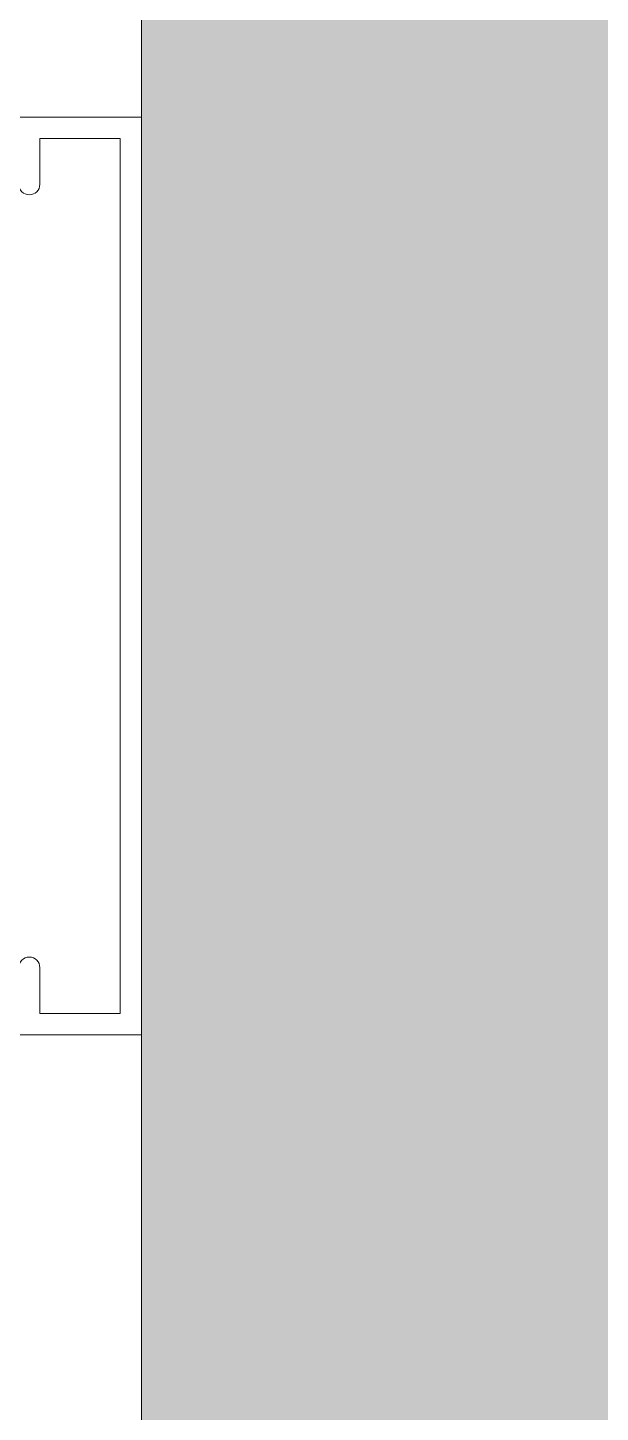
# Model space of a CAD drawing. Extents: x -1133 to 23780, y -1311 to 8245.
# Drawn here: x 4786.69 to 4790.75, y 2010.08 to 2019.88 of the extents above; entities that cross this region are included whole.
import ezdxf

# ---------------------------------------------------------------- set-up
doc = ezdxf.new("R2010")
doc.units = 0
doc.header["$MEASUREMENT"] = 0
for name, color, linetype, lineweight in [('06D', 9, 'Continuous', 9), ('09', 9, 'Continuous', 9), ('10', 9, 'Continuous', 9), ('40B', 9, 'Continuous', 9)]:
    doc.layers.add(name, color=color, linetype=linetype, lineweight=lineweight)

# ---------------------------------------------------------------- blocks, each defined once
blk = doc.blocks.new('*U524')
at = {"layer": '10'}
blk.add_lwpolyline([(-3.100000000024748, -24.85000000000218), (-3.100000000024748, -24.2799999999952), (-2.775000000017769, -24.2799999999952, 1), (-2.775000000017769, -24.12999999999738), (-3.100000000024748, -24.12999999999738), (-3.100000000024748, -23.64999999999418), (-3.015000000028237, -23.60092522711239, 0.3394542588633759), (-3.001022225237022, -23.5671798936537), (-3.142097225949044, -23.04068082327649, 0.8769764629927569), (-3.250000000022566, -23.05488649297604), (-3.250000000022566, -25), (3.250000000022566, -25), (3.250000000022566, -23.05488649297604, 0.8769764629927564), (3.142097225960753, -23.04068082327649), (3.001022225237136, -23.5671798936537, 0.3394542588633762), (3.015000000028351, -23.60092522711239), (3.100000000024748, -23.64999999999418), (3.100000000024748, -24.12999999999738), (2.775000000017882, -24.12999999999738, 0.9999999999999996), (2.775000000017882, -24.2799999999952), (3.100000000024748, -24.2799999999952), (3.100000000024748, -24.85000000000218)], format="xyb", close=True, dxfattribs=at)
blk = doc.blocks.new('p-zemin kat')
at = {"layer": '09'}
h = blk.add_hatch(dxfattribs=at)
h.set_pattern_fill('SQUARE', color=252, scale=20, style=0)
h.set_pattern_definition([(9.199999999999998e-15, (0, 0), (0, 2.5), [2.5, -2.5]), (90, (0, 0), (-2.5, 2e-16), [2.5, -2.5])])
h.paths.add_polyline_path([(4025.504562432291, 284.9999999999927), (4822.499999999803, 285.0000000046348), (4822.499999999803, 2034.318600173057), (4787.499999999861, 2034.318600173057), (4787.499999999861, 320.0000000046494), (4025.504562432291, 320.0000000000073)])
at = {"layer": '06D'}
blk.add_lwpolyline([(4025.504562432371, 320.00000000812), (4787.499999999861, 320.0000000046494), (4787.499999999861, 2034.618600173061)], dxfattribs=at)
blk.add_lwpolyline([(4025.504562432212, 285.0000000082655), (4822.499999999803, 285.0000000046348), (4822.499999999803, 2034.318600173057), (4787.499999999861, 2034.318600173057), (4787.499999999861, 320.0000000046494), (4025.504562432291, 320.0000000000073), (4025.504562432291, 284.9999999999927)], close=True, dxfattribs=at)
at = {"layer": '40B'}
blk.add_lwpolyline([(3364.499963974074, 342.9999928629841), (3319.499999998237, 343.0000000046566), (3319.499999998341, 319.9983730837121), (1719.668507029659, 320.000004310481), (1719.66850702966, 326.9248061559338), (1719.556534728942, 328.2471463253678, -0.0476109814025951), (1885.579757219812, 764.5919943634508), (1935.266983253033, 740.0535593774182, -0.3069492650390126), (4278.593245860323, 2070.680637251222), (4283.123535806384, 2125.911539356581, -0.0515502789806794), (4780.046178051047, 2034.318598959406), (4787.499999999861, 2034.318598959406), (4787.499999999861, 320.0000000046494), (4025.504565482381, 320.000002570494), (4025.504565482381, 570.0000025705668), (3319.500000815703, 570.0000000047293), (3319.500000815703, 427.0000000046564), (3364.499963974074, 427.0000000046564), (3364.499963974074, 342.9999928629841)], format="xyb", close=True, dxfattribs=at)
at = {"layer": '10', "rotation": 90}
blk.add_blockref('*U524', (4762.499999999859, 2016.000004310591), dxfattribs=at)

msp = doc.modelspace()

# ---------------------------------------------------------------- block references
at = {"layer": '10'}
msp.add_blockref('p-zemin kat', (1.42e-14, 0), dxfattribs=at)

doc.saveas('drawing.dxf')
